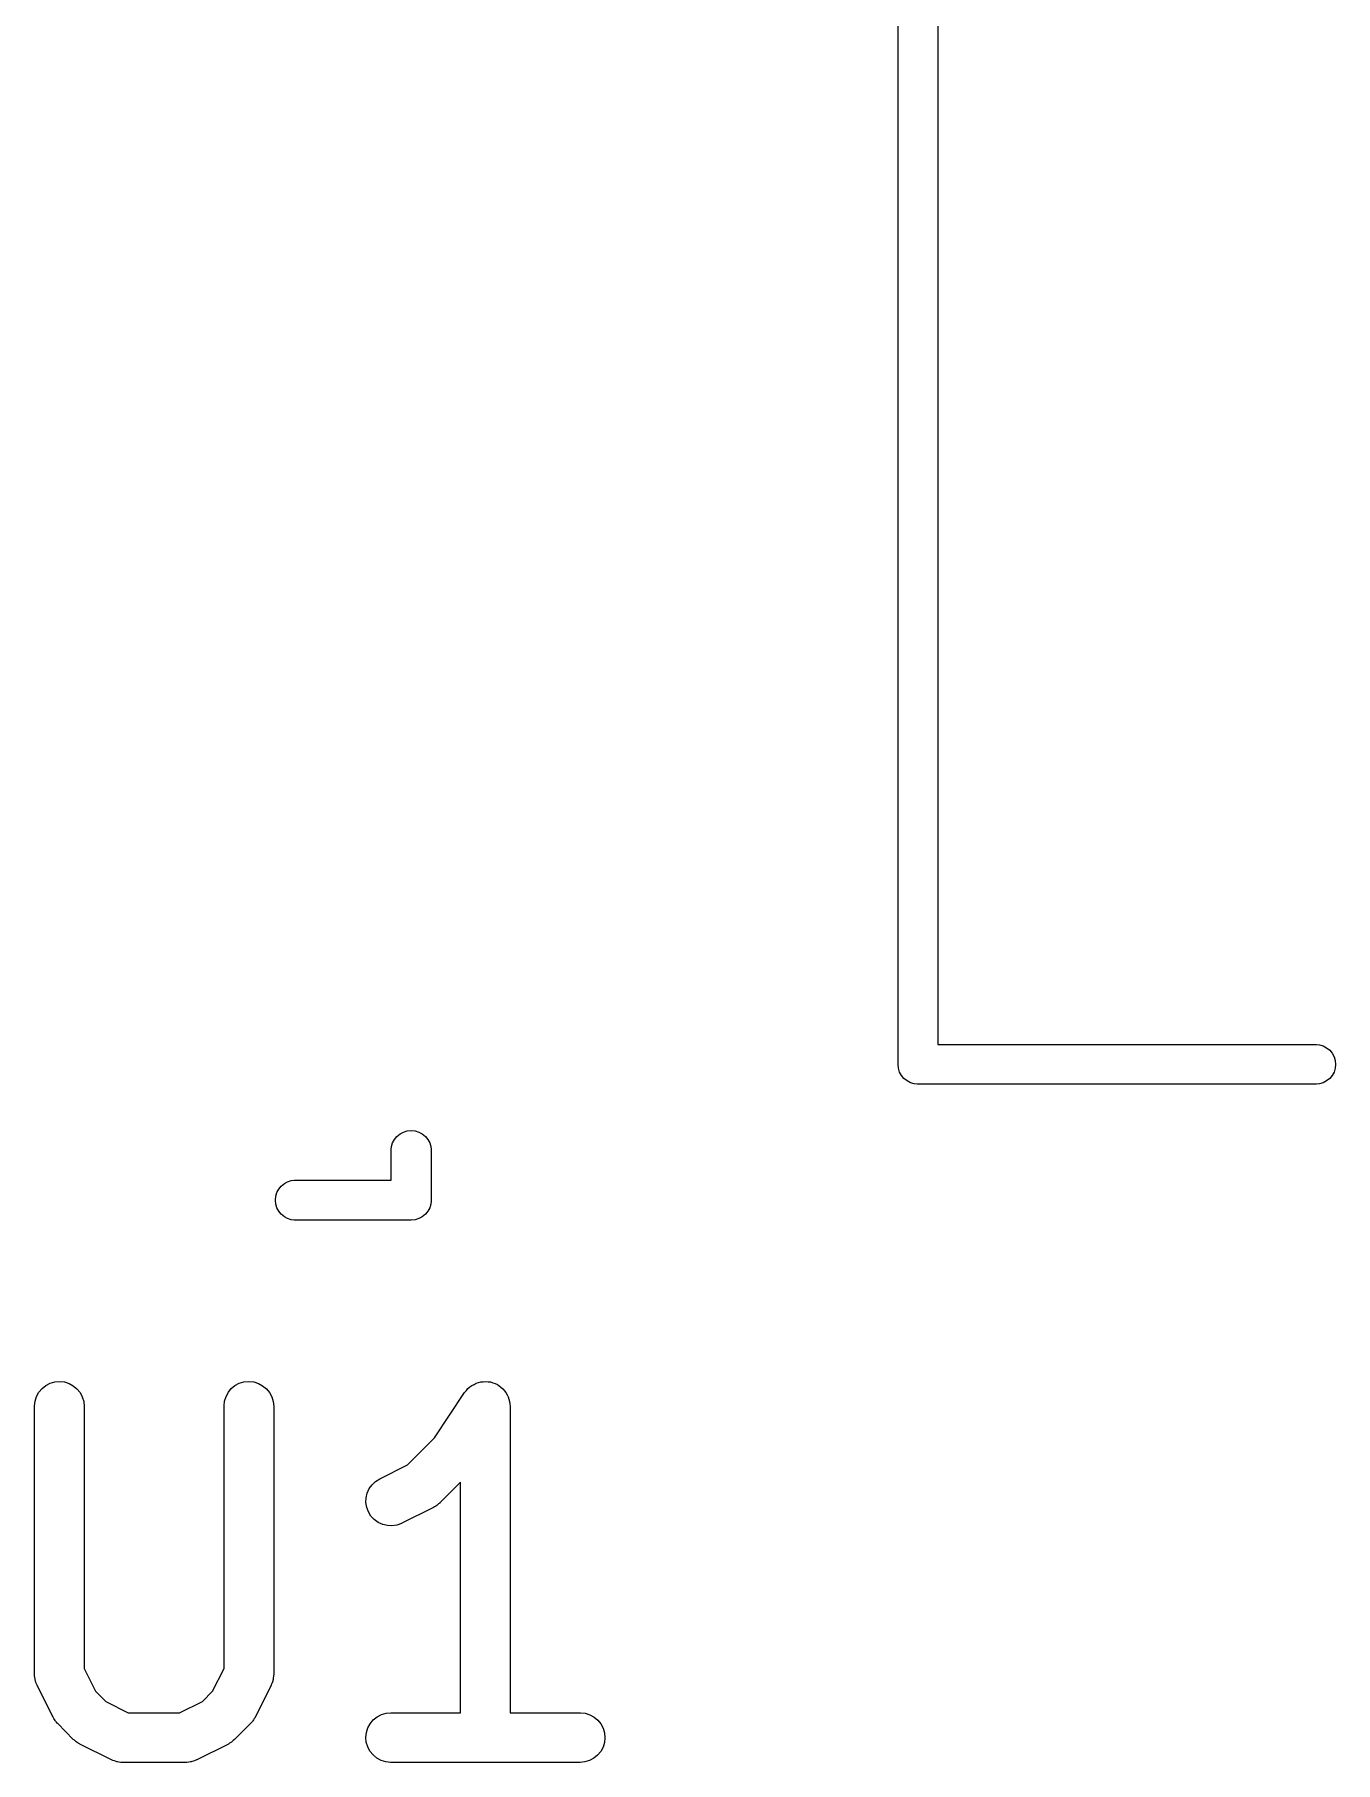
# Model space of a CAD drawing. Extents: x 105.3 to 177.1, y -73.4 to -52.7.
# Drawn here: x 136.8 to 140.73, y -68.73 to -63.51 of the extents above; entities that cross this region are included whole.
import ezdxf

# ---------------------------------------------------------------- set-up
doc = ezdxf.new("R2010")
doc.units = 0
doc.layers.add('BLACK', color=7, linetype='CONTINUOUS')

msp = doc.modelspace()

# ---------------------------------------------------------------- linework, layer by layer
at = {"layer": 'BLACK', "linetype": 'CONTINUOUS'}
for p, q in [((139.41, -66.617), (139.41, -63.1674)), ((139.53, -63.1893), (139.53, -66.56)), ((139.53, -66.56), (140.673, -66.56)), ((140.673, -66.56), (140.682, -66.5609)), ((140.682, -66.5609), (140.693, -66.5643)), ((140.693, -66.5643), (140.703, -66.5699)), ((140.703, -66.5699), (140.713, -66.5774)), ((140.713, -66.5774), (140.72, -66.5865)), ((140.72, -66.5865), (140.726, -66.5969)), ((140.726, -66.5969), (140.729, -66.6082)), ((140.729, -66.6082), (140.73, -66.62)), ((139.41, -66.62), (139.41, -66.617)), ((139.411, -66.6318), (139.41, -66.62)), ((139.414, -66.6431), (139.411, -66.6318)), ((139.42, -66.6535), (139.414, -66.6431)), ((139.427, -66.6626), (139.42, -66.6535)), ((139.437, -66.6701), (139.427, -66.6626)), ((140.713, -66.6626), (140.703, -66.6701)), ((140.72, -66.6535), (140.713, -66.6626)), ((140.726, -66.6431), (140.72, -66.6535)), ((140.729, -66.6318), (140.726, -66.6431)), ((140.73, -66.62), (140.729, -66.6318)), ((139.447, -66.6757), (139.437, -66.6701)), ((139.458, -66.6791), (139.447, -66.6757)), ((139.467, -66.68), (139.458, -66.6791)), ((139.47, -66.6803), (139.467, -66.68)), ((139.467, -66.68), (139.467, -66.68)), ((139.473, -66.68), (139.47, -66.6803)), ((140.673, -66.68), (139.473, -66.68)), ((140.682, -66.6791), (140.673, -66.68)), ((140.693, -66.6757), (140.682, -66.6791)), ((140.703, -66.6701), (140.693, -66.6757)), ((137.88, -66.8771), (137.881, -66.8682)), ((137.881, -66.8682), (137.884, -66.8569)), ((137.884, -66.8569), (137.89, -66.8465)), ((137.89, -66.8465), (137.897, -66.8374)), ((137.897, -66.8374), (137.907, -66.8299)), ((137.907, -66.8299), (137.917, -66.8243)), ((137.917, -66.8243), (137.928, -66.8209)), ((137.928, -66.8209), (137.94, -66.8197)), ((137.94, -66.8197), (137.952, -66.8209)), ((137.952, -66.8209), (137.963, -66.8243)), ((137.963, -66.8243), (137.973, -66.8299)), ((137.973, -66.8299), (137.983, -66.8374)), ((137.983, -66.8374), (137.99, -66.8465)), ((137.99, -66.8465), (137.996, -66.8569)), ((137.996, -66.8569), (137.999, -66.8682)), ((137.999, -66.8682), (138, -66.8771)), ((137.88, -66.97), (137.88, -66.8771)), ((138, -66.8771), (138, -67.0271)), ((137.557, -66.9799), (137.567, -66.9743)), ((137.567, -66.9743), (137.578, -66.9709)), ((137.578, -66.9709), (137.587, -66.97)), ((137.587, -66.97), (137.88, -66.97)), ((137.53, -67.03), (137.531, -67.0182)), ((137.531, -67.0182), (137.534, -67.0069)), ((137.534, -67.0069), (137.54, -66.9965)), ((137.54, -66.9965), (137.547, -66.9874)), ((137.547, -66.9874), (137.557, -66.9799)), ((138, -67.0271), (138, -67.03)), ((137.531, -67.0418), (137.53, -67.03)), ((137.534, -67.0531), (137.531, -67.0418)), ((137.54, -67.0635), (137.534, -67.0531)), ((137.547, -67.0726), (137.54, -67.0635)), ((137.557, -67.0801), (137.547, -67.0726)), ((137.567, -67.0857), (137.557, -67.0801)), ((137.973, -67.0801), (137.963, -67.0857)), ((137.983, -67.0726), (137.973, -67.0801)), ((137.99, -67.0635), (137.983, -67.0726)), ((137.996, -67.0531), (137.99, -67.0635)), ((137.999, -67.0418), (137.996, -67.0531)), ((138, -67.0329), (137.999, -67.0418)), ((138, -67.03), (138, -67.0329)), ((137.578, -67.0891), (137.567, -67.0857)), ((137.587, -67.09), (137.578, -67.0891)), ((137.937, -67.09), (137.587, -67.09)), ((137.94, -67.0903), (137.937, -67.09)), ((137.952, -67.0891), (137.94, -67.0903)), ((137.963, -67.0857), (137.952, -67.0891)), ((136.816, -67.61), (136.826, -67.5988)), ((136.826, -67.5988), (136.837, -67.5896)), ((136.837, -67.5896), (136.85, -67.5828)), ((136.85, -67.5828), (136.864, -67.5787)), ((136.864, -67.5787), (136.879, -67.5774)), ((136.879, -67.5774), (136.893, -67.5789)), ((136.893, -67.5789), (136.907, -67.5832)), ((136.907, -67.5832), (136.92, -67.5902)), ((136.92, -67.5902), (136.931, -67.5995)), ((136.931, -67.5995), (136.941, -67.6109)), ((137.388, -67.61), (137.397, -67.5988)), ((137.397, -67.5988), (137.408, -67.5896)), ((137.408, -67.5896), (137.421, -67.5828)), ((137.421, -67.5828), (137.435, -67.5787)), ((137.435, -67.5787), (137.45, -67.5774)), ((137.45, -67.5774), (137.465, -67.5789)), ((137.465, -67.5789), (137.479, -67.5832)), ((137.479, -67.5832), (137.491, -67.5902)), ((137.491, -67.5902), (137.503, -67.5995)), ((137.503, -67.5995), (137.512, -67.6109)), ((138.107, -67.6043), (138.111, -67.5988)), ((138.111, -67.5987), (138.117, -67.594)), ((138.111, -67.5988), (138.111, -67.5987)), ((138.111, -67.5988), (138.111, -67.5988)), ((138.117, -67.594), (138.123, -67.5896)), ((138.123, -67.5896), (138.13, -67.586)), ((138.123, -67.5896), (138.123, -67.5896)), ((138.123, -67.5896), (138.123, -67.5896)), ((138.13, -67.586), (138.136, -67.5828)), ((138.136, -67.5828), (138.143, -67.5807)), ((138.136, -67.5828), (138.136, -67.5828)), ((138.136, -67.5828), (138.136, -67.5828)), ((138.143, -67.5807), (138.15, -67.5787)), ((138.15, -67.5787), (138.157, -67.578)), ((138.15, -67.5787), (138.15, -67.5787)), ((138.15, -67.5787), (138.15, -67.5787)), ((138.157, -67.578), (138.164, -67.5774)), ((138.164, -67.5774), (138.164, -67.5774)), ((138.164, -67.5774), (138.172, -67.5782)), ((138.164, -67.5774), (138.164, -67.5774)), ((138.172, -67.5782), (138.179, -67.5789)), ((138.179, -67.5789), (138.179, -67.5789)), ((138.179, -67.5789), (138.179, -67.5789)), ((138.179, -67.5789), (138.186, -67.5812)), ((138.186, -67.5812), (138.193, -67.5832)), ((138.193, -67.5832), (138.193, -67.5833)), ((138.193, -67.5833), (138.193, -67.5833)), ((138.193, -67.5833), (138.2, -67.5868)), ((138.2, -67.5868), (138.206, -67.5902)), ((138.206, -67.5902), (138.206, -67.5902)), ((138.206, -67.5902), (138.206, -67.5903)), ((138.206, -67.5903), (138.211, -67.5949)), ((138.211, -67.5949), (138.217, -67.5995)), ((138.217, -67.5995), (138.217, -67.5996)), ((138.217, -67.5996), (138.217, -67.5996)), ((138.217, -67.5996), (138.222, -67.6056)), ((136.803, -67.6513), (136.805, -67.6368)), ((136.803, -67.6524), (136.803, -67.6513)), ((136.803, -68.4619), (136.803, -67.6524)), ((136.805, -67.6368), (136.809, -67.6228)), ((136.809, -67.6228), (136.816, -67.61)), ((136.941, -67.6109), (136.947, -67.6238)), ((136.947, -67.6238), (136.952, -67.6378)), ((136.952, -67.6378), (136.953, -67.6524)), ((136.953, -67.6524), (136.953, -68.4442)), ((137.375, -67.6513), (137.376, -67.6368)), ((137.375, -67.6524), (137.375, -67.6513)), ((137.375, -68.4442), (137.375, -67.6524)), ((137.376, -67.6368), (137.381, -67.6228)), ((137.381, -67.6228), (137.388, -67.61)), ((137.512, -67.6109), (137.519, -67.6238)), ((137.519, -67.6238), (137.523, -67.6378)), ((137.523, -67.6378), (137.525, -67.6524)), ((137.525, -67.6524), (137.525, -68.4619)), ((138.01, -67.7475), (138.101, -67.6108)), ((138.101, -67.6108), (138.102, -67.61)), ((138.102, -67.6099), (138.107, -67.6043)), ((138.102, -67.61), (138.102, -67.6099)), ((138.102, -67.61), (138.102, -67.61)), ((138.102, -67.61), (138.102, -67.61)), ((138.222, -67.6056), (138.226, -67.6109)), ((138.226, -67.6109), (138.226, -67.6109)), ((138.226, -67.6109), (138.226, -67.611)), ((138.226, -67.611), (138.23, -67.6179)), ((138.23, -67.6179), (138.233, -67.6238)), ((138.233, -67.6238), (138.233, -67.6239)), ((138.233, -67.6239), (138.233, -67.6239)), ((138.233, -67.6239), (138.235, -67.6311)), ((138.235, -67.6311), (138.237, -67.6378)), ((138.237, -67.6378), (138.237, -67.6379)), ((138.237, -67.6379), (138.237, -67.6379)), ((138.237, -67.6379), (138.238, -67.6453)), ((138.238, -67.6453), (138.239, -67.6524)), ((138.239, -67.6524), (138.239, -68.5774)), ((137.929, -67.8288), (138.01, -67.7475)), ((137.845, -67.871), (137.929, -67.8288)), ((137.804, -67.9284), (137.807, -67.9141)), ((137.807, -67.9141), (137.813, -67.9008)), ((137.813, -67.9008), (137.822, -67.8889)), ((137.822, -67.8889), (137.832, -67.8788)), ((137.832, -67.8788), (137.845, -67.871)), ((138.089, -67.8811), (138.026, -67.9435)), ((138.089, -68.5774), (138.089, -67.8811)), ((137.803, -67.943), (137.804, -67.9284)), ((137.806, -67.9575), (137.803, -67.943)), ((137.811, -67.9712), (137.806, -67.9575)), ((138.007, -67.9576), (137.912, -68.0052)), ((138.01, -67.9553), (138.007, -67.9576)), ((138.014, -67.9534), (138.01, -67.9553)), ((138.017, -67.9514), (138.014, -67.9534)), ((138.019, -67.9498), (138.017, -67.9514)), ((138.022, -67.9469), (138.019, -67.9498)), ((138.026, -67.9442), (138.022, -67.9469)), ((138.026, -67.9435), (138.026, -67.9442)), ((137.818, -67.9836), (137.811, -67.9712)), ((137.828, -67.9943), (137.818, -67.9836)), ((137.84, -68.0029), (137.828, -67.9943)), ((137.854, -68.009), (137.84, -68.0029)), ((137.868, -68.0124), (137.854, -68.009)), ((137.882, -68.013), (137.868, -68.0124)), ((137.897, -68.0107), (137.882, -68.013)), ((137.911, -68.0056), (137.897, -68.0107)), ((137.912, -68.0052), (137.911, -68.0056)), ((136.803, -68.4641), (136.803, -68.4619)), ((136.803, -68.4663), (136.803, -68.4641)), ((136.804, -68.4714), (136.803, -68.4663)), ((136.805, -68.4765), (136.804, -68.4714)), ((136.805, -68.4786), (136.805, -68.4765)), ((136.806, -68.4808), (136.805, -68.4786)), ((136.807, -68.4856), (136.806, -68.4808)), ((136.809, -68.4905), (136.807, -68.4856)), ((136.953, -68.4442), (136.987, -68.5127)), ((137.34, -68.5127), (137.375, -68.4442)), ((137.52, -68.4866), (137.518, -68.4915)), ((137.522, -68.4818), (137.52, -68.4866)), ((137.523, -68.4775), (137.522, -68.4796)), ((137.522, -68.4796), (137.522, -68.4818)), ((137.524, -68.4674), (137.523, -68.4724)), ((137.523, -68.4724), (137.523, -68.4775)), ((137.525, -68.463), (137.524, -68.4651)), ((137.524, -68.4651), (137.524, -68.4674)), ((137.525, -68.4619), (137.525, -68.463)), ((136.81, -68.4924), (136.809, -68.4905)), ((136.811, -68.4945), (136.81, -68.4924)), ((136.811, -68.4954), (136.811, -68.4945)), ((136.859, -68.5907), (136.811, -68.4954)), ((136.987, -68.5127), (137.018, -68.5431)), ((137.31, -68.5431), (137.34, -68.5127)), ((137.517, -68.4954), (137.469, -68.5907)), ((137.518, -68.4915), (137.517, -68.4934)), ((137.517, -68.4934), (137.517, -68.4954)), ((136.861, -68.5943), (136.859, -68.5907)), ((137.018, -68.5431), (137.086, -68.5774)), ((137.086, -68.5774), (137.241, -68.5774)), ((137.241, -68.5774), (137.31, -68.5431)), ((137.469, -68.5916), (137.466, -68.5952)), ((137.469, -68.5907), (137.469, -68.5916)), ((137.825, -68.5992), (137.837, -68.5899)), ((137.837, -68.5899), (137.85, -68.583)), ((137.85, -68.583), (137.864, -68.5788)), ((137.864, -68.5788), (137.878, -68.5774)), ((137.878, -68.5774), (138.089, -68.5774)), ((138.239, -68.5774), (138.45, -68.5774)), ((138.45, -68.5774), (138.451, -68.5774)), ((138.451, -68.5774), (138.465, -68.579)), ((138.465, -68.579), (138.479, -68.5834)), ((138.479, -68.5834), (138.492, -68.5905)), ((138.492, -68.5905), (138.503, -68.5999)), ((136.863, -68.598), (136.861, -68.5943)), ((136.865, -68.6004), (136.863, -68.598)), ((136.866, -68.6031), (136.865, -68.6004)), ((136.869, -68.6061), (136.866, -68.6031)), ((136.872, -68.6094), (136.869, -68.6061)), ((136.873, -68.6102), (136.872, -68.6094)), ((136.92, -68.6578), (136.873, -68.6102)), ((137.455, -68.6102), (137.407, -68.6578)), ((137.458, -68.6069), (137.455, -68.6102)), ((137.461, -68.6039), (137.458, -68.6069)), ((137.462, -68.6013), (137.461, -68.6039)), ((137.464, -68.5989), (137.462, -68.6013)), ((137.466, -68.5952), (137.464, -68.5989)), ((137.803, -68.6519), (137.805, -68.6373)), ((137.805, -68.6373), (137.809, -68.6233)), ((137.809, -68.6233), (137.816, -68.6104)), ((137.816, -68.6104), (137.825, -68.5992)), ((138.503, -68.5999), (138.512, -68.6113)), ((138.512, -68.6113), (138.519, -68.6243)), ((138.519, -68.6243), (138.523, -68.6383)), ((138.523, -68.6383), (138.525, -68.6529)), ((136.924, -68.6605), (136.92, -68.6578)), ((136.927, -68.6634), (136.924, -68.6605)), ((136.929, -68.6651), (136.927, -68.6634)), ((136.932, -68.6671), (136.929, -68.6651)), ((136.935, -68.6691), (136.932, -68.6671)), ((136.939, -68.6714), (136.935, -68.6691)), ((136.94, -68.6718), (136.939, -68.6714)), ((137.035, -68.7195), (136.94, -68.6718)), ((137.388, -68.6718), (137.293, -68.7195)), ((137.391, -68.6696), (137.388, -68.6718)), ((137.395, -68.6677), (137.391, -68.6696)), ((137.398, -68.6657), (137.395, -68.6677)), ((137.4, -68.6641), (137.398, -68.6657)), ((137.403, -68.6612), (137.4, -68.6641)), ((137.407, -68.6585), (137.403, -68.6612)), ((137.407, -68.6578), (137.407, -68.6585)), ((137.804, -68.6664), (137.803, -68.6519)), ((137.809, -68.6805), (137.804, -68.6664)), ((137.815, -68.6934), (137.809, -68.6805)), ((137.825, -68.7049), (137.815, -68.6934)), ((138.512, -68.6943), (138.502, -68.7056)), ((138.519, -68.6814), (138.512, -68.6943)), ((138.523, -68.6675), (138.519, -68.6814)), ((138.525, -68.6529), (138.523, -68.6675)), ((137.037, -68.7203), (137.035, -68.7195)), ((137.039, -68.7213), (137.037, -68.7203)), ((137.044, -68.7229), (137.039, -68.7213)), ((137.049, -68.7247), (137.044, -68.7229)), ((137.051, -68.7251), (137.049, -68.7247)), ((137.053, -68.7257), (137.051, -68.7251)), ((137.058, -68.7263), (137.053, -68.7257)), ((137.063, -68.7272), (137.058, -68.7263)), ((137.065, -68.7271), (137.063, -68.7272)), ((137.068, -68.7274), (137.065, -68.7271)), ((137.069, -68.7274), (137.068, -68.7274)), ((137.259, -68.7274), (137.069, -68.7274)), ((137.261, -68.7272), (137.259, -68.7274)), ((137.263, -68.7273), (137.261, -68.7272)), ((137.269, -68.7265), (137.263, -68.7273)), ((137.274, -68.726), (137.269, -68.7265)), ((137.276, -68.7253), (137.274, -68.726)), ((137.278, -68.725), (137.276, -68.7253)), ((137.283, -68.7232), (137.278, -68.725)), ((137.288, -68.7217), (137.283, -68.7232)), ((137.29, -68.7207), (137.288, -68.7217)), ((137.292, -68.7199), (137.29, -68.7207)), ((137.293, -68.7195), (137.292, -68.7199)), ((137.836, -68.7143), (137.825, -68.7049)), ((137.849, -68.7213), (137.836, -68.7143)), ((137.863, -68.7257), (137.849, -68.7213)), ((137.877, -68.7274), (137.863, -68.7257)), ((137.878, -68.7274), (137.877, -68.7274)), ((138.45, -68.7274), (137.878, -68.7274)), ((138.464, -68.726), (138.45, -68.7274)), ((138.478, -68.7217), (138.464, -68.726)), ((138.491, -68.7148), (138.478, -68.7217)), ((138.502, -68.7056), (138.491, -68.7148))]:
    msp.add_line(p, q, dxfattribs=at)

doc.saveas('drawing.dxf')
